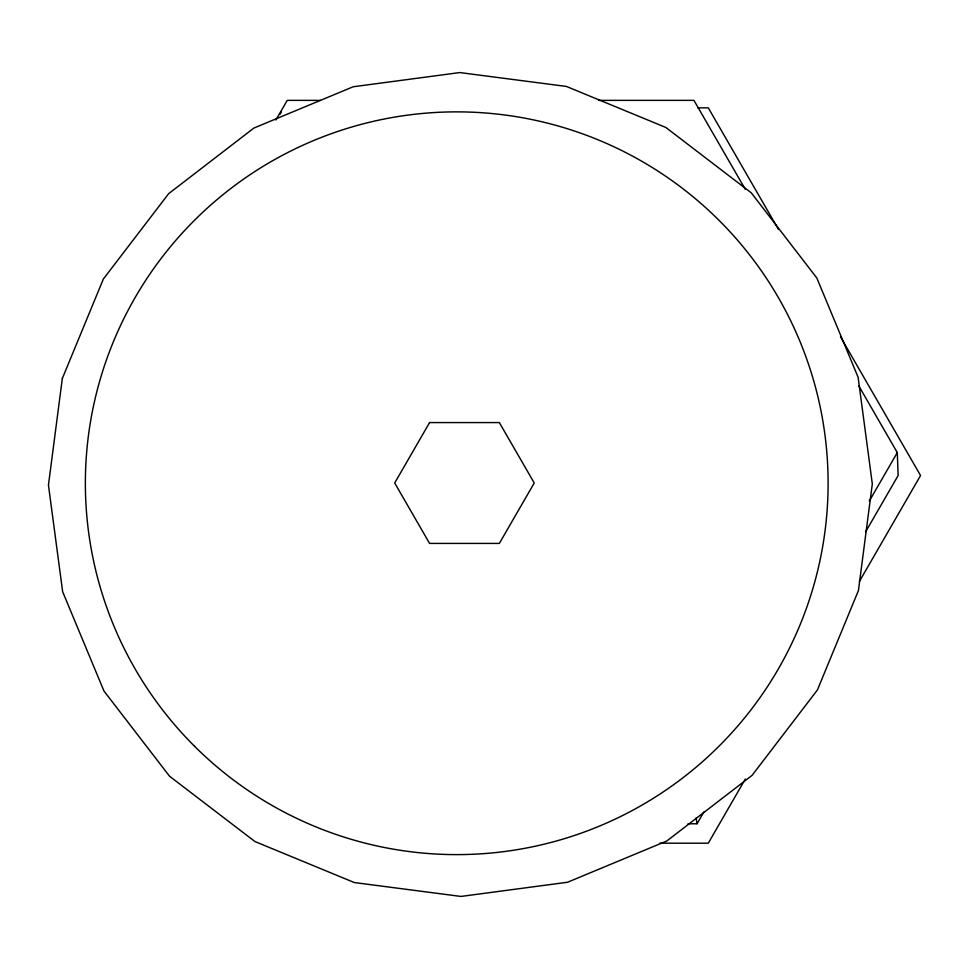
<?xml version="1.0" encoding="UTF-8"?>
<svg xmlns="http://www.w3.org/2000/svg" width="969" height="969" viewBox="0 0 969 969"><rect width="100%" height="100%" fill="white"/><g stroke="black" fill="none" stroke-linecap="round" stroke-linejoin="round"><path stroke-width="1.45" d="M275.886 120.011L287.236 100.364L320.497 100.364M279.944 114.378L281.458 111.762M869.326 501.034L897.294 452.584L858.74 385.807M688.002 823.771L697.062 823.771L703.869 811.998M865.632 531.811L898.142 475.513L897.294 452.584M745.294 779.076L708.278 843.187L659.925 843.187M859.358 581.497L920.55 475.513L840.474 336.812M598.685 100.364L693.937 100.364L745.343 189.403M697.692 107.838L708.278 107.838L778.531 229.52M696.105 817.945L697.062 823.771M62.331 378.467L48.45 485.094L62.646 591.696L103.937 690.982L169.527 776.205L254.932 841.54L354.339 882.553L460.978 896.434L567.58 882.238L666.866 840.947L752.089 775.357L817.424 689.952L858.437 590.533L872.318 483.906L858.122 377.304L816.831 278.018L751.241 192.795L665.836 127.46L566.417 86.447L459.791 72.566L353.188 86.762L253.902 128.053L168.679 193.643L103.344 279.048L62.331 378.467M429.582 422.569L394.698 482.998L429.582 543.415L499.35 543.415L534.234 482.998L499.35 422.569L429.582 422.569M194.515 746.227A371.381 371.381 0 0 0 815.595 578.844A371.381 371.381 0 0 0 360.093 124.662A371.381 371.381 0 0 0 194.515 746.227"/></g></svg>
